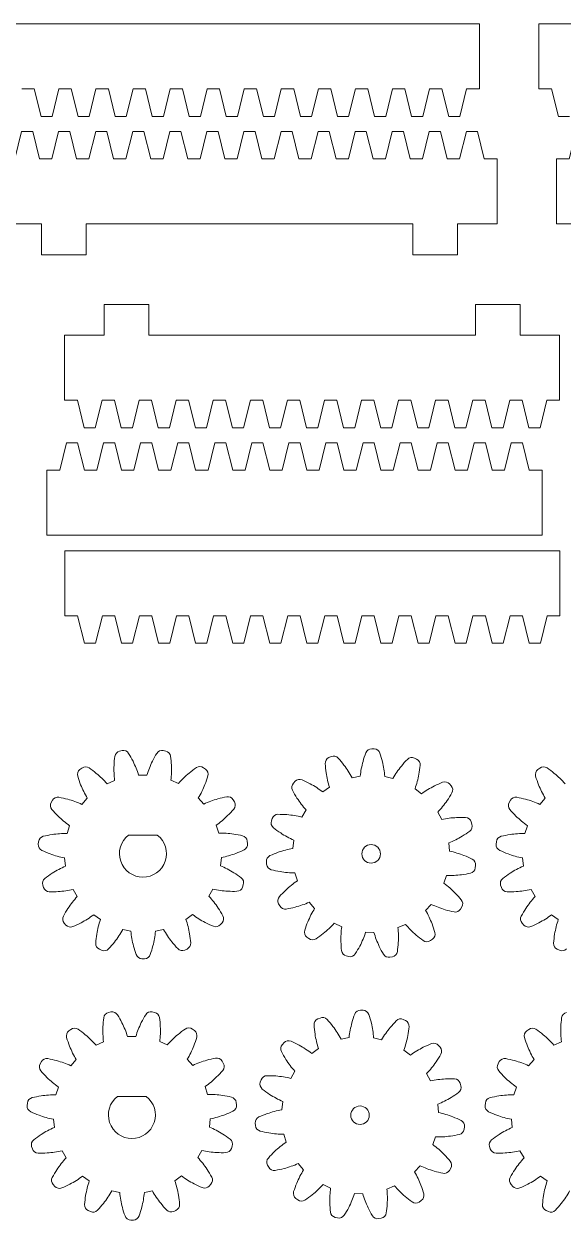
# Model space of a CAD drawing. Header units: millimetres. Extents: x 0 to 634, y 0 to 463.
# Drawn here: x 236.7 to 280.3, y 261.3 to 357.9 of the extents above; entities that cross this region are included whole.
import ezdxf

# ---------------------------------------------------------------- set-up
doc = ezdxf.new("R2010")
doc.units = ezdxf.units.MM
doc.header["$MEASUREMENT"] = 0
doc.layers.get('0').update_dxf_attribs({"linetype": 'CONTINUOUS', "lineweight": 0})

msp = doc.modelspace()

# ---------------------------------------------------------------- linework, layer by layer
for p, q in [((247.50814, 292.40311), (245.18732, 292.40311)), ((246.61202, 271.29268), (244.2912, 271.29268))]:
    msp.add_line(p, q)
for points in [[(239.50405, 287.8304, 0.04019967), (240.70354, 288.00436), (241.037, 287.43024, 0.04019967), (240.29153, 286.47456, 0.021882), (239.91811, 285.84927, 0.31763085), (239.98749, 285.27641), (240.12125, 285.12863, 0.31763085), (240.68437, 285.00266, 0.021882), (241.34368, 285.31208, 0.04019967), (242.36871, 285.95889), (242.90686, 285.57003, 0.04019967), (242.61454, 284.39376, 0.021882), (242.52774, 283.67065, 0.31763085), (242.82413, 283.17553), (243.00643, 283.09493, 0.31763085), (243.5721, 283.2089, 0.021882), (244.04856, 283.75974, 0.04019967), (244.72189, 284.76754), (245.37167, 284.63118, 0.04019967), (245.58306, 283.43771, 0.021882), (245.79789, 282.74181, 0.31763085), (246.27002, 282.41005), (246.46935, 282.41057, 0.31763085), (246.93976, 282.74476, 0.021882), (247.15098, 283.44177, 0.04019967), (247.3562, 284.63631), (248.00526, 284.77603, 0.04019967), (248.6838, 283.77173, 0.021882), (249.1631, 283.22336, 0.31763085), (249.72936, 283.11232), (249.91124, 283.19386, 0.31763085), (250.20506, 283.69051, 0.021882), (250.11452, 284.41316, 0.04019967), (249.81612, 285.5879), (250.35225, 285.97954, 0.04019967), (251.38061, 285.33804, 0.021882), (252.04151, 285.03204, 0.31763085), (252.60398, 285.16092), (252.73697, 285.30939, 0.31763085), (252.80338, 285.8826, 0.021882), (252.42674, 286.50595, 0.04019967), (251.67634, 287.45776), (252.00681, 288.0336, 0.04019967), (253.20719, 287.86584, 0.021882), (253.93542, 287.8551, 0.31763085), (254.39684, 288.20161), (254.45794, 288.39134, 0.31763085), (254.28547, 288.94201, 0.021882), (253.68785, 289.35827, 0.04019967), (252.61518, 289.92258), (252.68288, 290.58305, 0.04019967), (253.84771, 290.91803, 0.021882), (254.51734, 291.20442, 0.31763085), (254.79793, 291.70865), (254.77658, 291.90683, 0.31763085), (254.39505, 292.33973, 0.021882), (253.67978, 292.47694, 0.04019967), (252.47033, 292.55616), (252.26353, 293.18707, 0.04019967), (253.19141, 293.96687, 0.021882), (253.68667, 294.50086, 0.31763085), (253.73791, 295.07563), (253.6378, 295.24799, 0.31763085), (253.11317, 295.48828, 0.021882), (252.40394, 295.3227, 0.04019967), (251.26683, 294.90315), (250.82129, 295.3954, 0.04019967), (251.35178, 296.48518, 0.021882), (251.58702, 297.17445, 0.31763085), (251.40006, 297.72036), (251.2385, 297.8371, 0.31763085), (250.66149, 297.84324, 0.021882), (250.08092, 297.4035, 0.04019967), (249.21277, 296.55772), (248.60553, 296.82619, 0.04019967), (248.6469, 298.03753, 0.021882), (248.58146, 298.76289, 0.31763085), (248.18861, 299.18556), (247.99354, 299.2265, 0.31763085), (247.46392, 298.99741, 0.021882), (247.1124, 298.35955, 0.04019967), (246.66331, 297.23378), (245.99938, 297.23206, 0.04019967), (245.54448, 298.35549, 0.021882), (245.18966, 298.99153, 0.31763085), (244.65886, 299.21787), (244.464, 299.17593, 0.31763085), (244.07335, 298.75123, 0.021882), (244.01166, 298.02554, 0.04019967), (244.05929, 296.81443), (243.45346, 296.54282, 0.04019967), (242.58094, 297.3841, 0.021882), (241.99811, 297.82083, 0.31763085), (241.42113, 297.81171), (241.26018, 297.69414, 0.31763085), (241.07604, 297.14726, 0.021882), (241.31485, 296.45922, 0.04019967), (241.85097, 295.37219), (241.40799, 294.87765, 0.04019967), (240.26872, 295.29131, 0.021882), (239.55864, 295.45322, 0.31763085), (239.03526, 295.21022), (238.93604, 295.03734, 0.31763085), (238.99026, 294.46285, 0.021882), (239.48827, 293.93142, 0.04019967), (240.42017, 293.15644), (240.21664, 292.52447, 0.04019967), (239.00762, 292.43899, 0.021882), (238.29307, 292.29809, 0.31763085), (237.91377, 291.86321), (237.89345, 291.66493, 0.31763085), (238.17665, 291.16215, 0.021882), (238.84776, 290.87923, 0.04019967), (240.0143, 290.55028), (240.08541, 289.89017, 0.04019967), (239.01568, 289.32032, 0.021882), (238.42022, 288.90097, 0.31763085), (238.2506, 288.34942), (238.31268, 288.16001, 0.31763085), (238.77589, 287.81589, 0.021882)], [(269.89917, 296.36508, 0.04019967), (268.86147, 295.7388), (268.33118, 296.1383, 0.04019967), (268.64684, 297.30851, 0.021882), (268.74802, 298.02975, 0.31763085), (268.46155, 298.53067), (268.28089, 298.61488, 0.31763085), (267.71306, 298.51219, 0.021882), (267.22573, 297.97095, 0.04019967), (266.53247, 296.97675), (265.88553, 297.12602, 0.04019967), (265.69794, 298.32345, 0.021882), (265.49701, 299.02349, 0.31763085), (265.03157, 299.36459), (264.83228, 299.36804, 0.31763085), (264.3553, 299.04327, 0.021882), (264.13025, 298.35061, 0.04019967), (263.9013, 297.16038), (263.24959, 297.03361, 0.04019967), (262.59117, 298.05122, 0.021882), (262.12288, 298.60902, 0.31763085), (261.55894, 298.73131), (261.37548, 298.6534, 0.31763085), (261.07183, 298.16271, 0.021882), (261.14797, 297.43839, 0.04019967), (261.42292, 296.25795), (260.87911, 295.87706, 0.04019967), (259.86372, 296.53889, 0.021882), (259.20904, 296.85799, 0.31763085), (258.64412, 296.74033), (258.5082, 296.59454, 0.31763085), (258.43039, 296.02277, 0.021882), (258.79455, 295.39204, 0.04019967), (259.52586, 294.42548), (259.18399, 293.85634, 0.04019967), (257.98719, 294.04795, 0.021882), (257.25932, 294.07318, 0.31763085), (256.79109, 293.73592), (256.72623, 293.54745, 0.31763085), (256.88771, 292.99346, 0.021882), (257.47692, 292.56538, 0.04019967), (258.53814, 291.97984), (258.45732, 291.32085, 0.04019967), (257.28605, 291.00912, 0.021882), (256.61085, 290.73611, 0.31763085), (256.32028, 290.23757), (256.33767, 290.039, 0.31763085), (256.71052, 289.59859, 0.021882), (257.42291, 289.44717, 0.04019967), (258.63055, 289.34389), (258.82475, 288.709, 0.04019967), (257.88153, 287.94782, 0.021882), (257.37575, 287.42379, 0.31763085), (257.31307, 286.85016), (257.40973, 286.67584, 0.31763085), (257.92948, 286.42515, 0.021882), (258.64187, 286.57658, 0.04019967), (259.7871, 286.97342), (260.22275, 286.4724, 0.04019967), (259.67068, 285.39339, 0.021882), (259.42176, 284.70894, 0.31763085), (259.59782, 284.15941), (259.75702, 284.03948, 0.31763085), (260.3338, 284.02186, 0.021882), (260.92301, 284.44996, 0.04019967), (261.80782, 285.2783), (262.40959, 284.99779, 0.04019967), (262.34412, 283.78751, 0.021882), (262.39511, 283.061, 0.31763085), (262.77947, 282.63059), (262.97369, 282.58577, 0.31763085), (263.50776, 282.80428, 0.021882), (263.87191, 283.43501, 0.04019967), (264.34331, 284.55162), (265.00715, 284.54013, 0.04019967), (265.4396, 283.40786, 0.021882), (265.78169, 282.76489, 0.31763085), (266.30787, 282.52803), (266.50353, 282.56609, 0.31763085), (266.90256, 282.98293, 0.021882), (266.97868, 283.70724, 0.04019967), (266.95516, 284.91906), (267.56628, 285.17856, 0.04019967), (268.42188, 284.32008, 0.021882), (268.99591, 283.87183, 0.31763085), (269.57295, 283.86947), (269.73621, 283.98381, 0.31763085), (269.9312, 284.52692, 0.021882), (269.70613, 285.21957, 0.04019967), (269.19176, 286.31706), (269.64449, 286.80269, 0.04019967), (270.7753, 286.36643, 0.021882), (271.48202, 286.19042, 0.31763085), (272.01013, 286.42296), (272.11277, 286.59382, 0.31763085), (272.07, 287.16928, 0.021882), (271.58266, 287.71051, 0.04019967), (270.66637, 288.5039), (270.88244, 289.13169, 0.04019967), (272.09293, 289.19309, 0.021882), (272.81014, 289.31974, 0.31763085), (273.19801, 289.74698), (273.22228, 289.94482, 0.31763085), (272.94915, 290.45313, 0.021882), (272.2838, 290.74935, 0.04019967), (271.12403, 291.10146), (271.06608, 291.76286, 0.04019967), (272.14694, 292.31129, 0.021882), (272.75062, 292.71871, 0.31763085), (272.93119, 293.26678), (272.87289, 293.45738, 0.31763085), (272.41662, 293.81066, 0.021882), (271.68832, 293.81065, 0.04019967), (270.4856, 293.66059), (270.16364, 294.24124, 0.04019967), (270.92799, 295.18188, 0.021882), (271.31377, 295.79962, 0.31763085), (271.25581, 296.37375), (271.12502, 296.52416, 0.31763085), (270.56451, 296.66131, 0.021882)], [(238.60793, 266.71997, 0.04019967), (239.80742, 266.89394), (240.14088, 266.31981, 0.04019967), (239.3954, 265.36414, 0.021882), (239.02199, 264.73884, 0.31763085), (239.09137, 264.16598), (239.22513, 264.0182, 0.31763085), (239.78825, 263.89224, 0.021882), (240.44756, 264.20166, 0.04019967), (241.47259, 264.84846), (242.01074, 264.4596, 0.04019967), (241.71842, 263.28334, 0.021882), (241.63162, 262.56022, 0.31763085), (241.928, 262.06511), (242.1103, 261.98451, 0.31763085), (242.67598, 262.09848, 0.021882), (243.15244, 262.64931, 0.04019967), (243.82577, 263.65711), (244.47555, 263.52075, 0.04019967), (244.68694, 262.32729, 0.021882), (244.90176, 261.63138, 0.31763085), (245.3739, 261.29963), (245.57323, 261.30014, 0.31763085), (246.04364, 261.63434, 0.021882), (246.25486, 262.33134, 0.04019967), (246.46007, 263.52589), (247.10914, 263.6656, 0.04019967), (247.78768, 262.6613, 0.021882), (248.26698, 262.11294, 0.31763085), (248.83324, 262.0019), (249.01512, 262.08344, 0.31763085), (249.30894, 262.58008, 0.021882), (249.2184, 263.30274, 0.04019967), (248.92, 264.47747), (249.45613, 264.86911, 0.04019967), (250.48449, 264.22762, 0.021882), (251.14539, 263.92161, 0.31763085), (251.70786, 264.05049), (251.84085, 264.19896, 0.31763085), (251.90726, 264.77217, 0.021882), (251.53062, 265.39552, 0.04019967), (250.78021, 266.34733), (251.11069, 266.92317, 0.04019967), (252.31107, 266.75541, 0.021882), (253.0393, 266.74468, 0.31763085), (253.50072, 267.09119), (253.56182, 267.28091, 0.31763085), (253.38935, 267.83158, 0.021882), (252.79173, 268.24785, 0.04019967), (251.71906, 268.81215), (251.78675, 269.47262, 0.04019967), (252.95158, 269.8076, 0.021882), (253.62122, 270.09399, 0.31763085), (253.90181, 270.59822), (253.88046, 270.7964, 0.31763085), (253.49892, 271.22931, 0.021882), (252.78366, 271.36651, 0.04019967), (251.57421, 271.44574), (251.36741, 272.07664, 0.04019967), (252.29529, 272.85644, 0.021882), (252.79055, 273.39044, 0.31763085), (252.84179, 273.9652), (252.74168, 274.13756, 0.31763085), (252.21705, 274.37785, 0.021882), (251.50781, 274.21227, 0.04019967), (250.37071, 273.79272), (249.92517, 274.28497, 0.04019967), (250.45566, 275.37475, 0.021882), (250.6909, 276.06402, 0.31763085), (250.50394, 276.60994), (250.34238, 276.72668, 0.31763085), (249.76537, 276.73281, 0.021882), (249.1848, 276.29307, 0.04019967), (248.31664, 275.44729), (247.70941, 275.71577, 0.04019967), (247.75078, 276.9271, 0.021882), (247.68534, 277.65246, 0.31763085), (247.29249, 278.07513), (247.09742, 278.11607, 0.31763085), (246.5678, 277.88698, 0.021882), (246.21628, 277.24912, 0.04019967), (245.76719, 276.12335), (245.10326, 276.12163, 0.04019967), (244.64836, 277.24507, 0.021882), (244.29354, 277.8811, 0.31763085), (243.76274, 278.10745), (243.56788, 278.0655, 0.31763085), (243.17723, 277.6408, 0.021882), (243.11554, 276.91511, 0.04019967), (243.16317, 275.70401), (242.55734, 275.43239, 0.04019967), (241.68482, 276.27367, 0.021882), (241.10199, 276.7104, 0.31763085), (240.52501, 276.70129), (240.36406, 276.58371, 0.31763085), (240.17992, 276.03683, 0.021882), (240.41873, 275.34879, 0.04019967), (240.95485, 274.26177), (240.51186, 273.76722, 0.04019967), (239.3726, 274.18089, 0.021882), (238.66252, 274.3428, 0.31763085), (238.13914, 274.09979), (238.03992, 273.92692, 0.31763085), (238.09414, 273.35242, 0.021882), (238.59215, 272.821, 0.04019967), (239.52405, 272.04601), (239.32052, 271.41404, 0.04019967), (238.11149, 271.32856, 0.021882), (237.39695, 271.18766, 0.31763085), (237.01765, 270.75278), (236.99733, 270.5545, 0.31763085), (237.28053, 270.05173, 0.021882), (237.95163, 269.76881, 0.04019967), (239.11818, 269.43986), (239.18929, 268.77974, 0.04019967), (238.11956, 268.2099, 0.021882), (237.5241, 267.79054, 0.31763085), (237.35448, 267.23899), (237.41656, 267.04959, 0.31763085), (237.87977, 266.70547, 0.021882)], [(269.00305, 275.25465, 0.04019967), (267.96535, 274.62838), (267.43506, 275.02787, 0.04019967), (267.75072, 276.19808, 0.021882), (267.8519, 276.91933, 0.31763085), (267.56543, 277.42024), (267.38477, 277.50446, 0.31763085), (266.81694, 277.40177, 0.021882), (266.32961, 276.86053, 0.04019967), (265.63635, 275.86633), (264.98941, 276.01559, 0.04019967), (264.80182, 277.21303, 0.021882), (264.60089, 277.91307, 0.31763085), (264.13545, 278.25416), (263.93616, 278.25761, 0.31763085), (263.45918, 277.93284, 0.021882), (263.23413, 277.24018, 0.04019967), (263.00518, 276.04996), (262.35346, 275.92319, 0.04019967), (261.69505, 276.9408, 0.021882), (261.22676, 277.49859, 0.31763085), (260.66282, 277.62088), (260.47935, 277.54297, 0.31763085), (260.17571, 277.05228, 0.021882), (260.25185, 276.32796, 0.04019967), (260.5268, 275.14752), (259.98299, 274.76663, 0.04019967), (258.9676, 275.42847, 0.021882), (258.31292, 275.74756, 0.31763085), (257.748, 275.62991), (257.61208, 275.48411, 0.31763085), (257.53427, 274.91234, 0.021882), (257.89843, 274.28161, 0.04019967), (258.62974, 273.31506), (258.28787, 272.74591, 0.04019967), (257.09107, 272.93753, 0.021882), (256.3632, 272.96276, 0.31763085), (255.89497, 272.6255), (255.8301, 272.43703, 0.31763085), (255.99158, 271.88304, 0.021882), (256.5808, 271.45495, 0.04019967), (257.64202, 270.86942), (257.5612, 270.21042, 0.04019967), (256.38993, 269.89869, 0.021882), (255.71473, 269.62569, 0.31763085), (255.42415, 269.12714), (255.44155, 268.92858, 0.31763085), (255.8144, 268.48816, 0.021882), (256.52679, 268.33675, 0.04019967), (257.73443, 268.23347), (257.92863, 267.59857, 0.04019967), (256.98541, 266.83739, 0.021882), (256.47962, 266.31336, 0.31763085), (256.41695, 265.73973), (256.51361, 265.56541, 0.31763085), (257.03335, 265.31472, 0.021882), (257.74574, 265.46616, 0.04019967), (258.89098, 265.86299), (259.32663, 265.36197, 0.04019967), (258.77456, 264.28296, 0.021882), (258.52564, 263.59852, 0.31763085), (258.7017, 263.04899), (258.8609, 262.92905, 0.31763085), (259.43768, 262.91144, 0.021882), (260.02689, 263.33953, 0.04019967), (260.9117, 264.16787), (261.51347, 263.88736, 0.04019967), (261.448, 262.67709, 0.021882), (261.49899, 261.95057, 0.31763085), (261.88335, 261.52016), (262.07757, 261.47535, 0.31763085), (262.61164, 261.69385, 0.021882), (262.97579, 262.32459, 0.04019967), (263.44719, 263.4412), (264.11103, 263.4297, 0.04019967), (264.54348, 262.29743, 0.021882), (264.88557, 261.65447, 0.31763085), (265.41175, 261.4176), (265.60741, 261.45566, 0.31763085), (266.00644, 261.8725, 0.021882), (266.08256, 262.59682, 0.04019967), (266.05904, 263.80863), (266.67016, 264.06813, 0.04019967), (267.52576, 263.20965, 0.021882), (268.09979, 262.76141, 0.31763085), (268.67683, 262.75904), (268.84009, 262.87339, 0.31763085), (269.03508, 263.41649, 0.021882), (268.81001, 264.10915, 0.04019967), (268.29564, 265.20663), (268.74837, 265.69226, 0.04019967), (269.87918, 265.256, 0.021882), (270.5859, 265.07999, 0.31763085), (271.11401, 265.31253), (271.21665, 265.4834, 0.31763085), (271.17388, 266.05885, 0.021882), (270.68654, 266.60009, 0.04019967), (269.77025, 267.39347), (269.98632, 268.02126, 0.04019967), (271.19681, 268.08266, 0.021882), (271.91402, 268.20931, 0.31763085), (272.30189, 268.63655), (272.32616, 268.83439, 0.31763085), (272.05302, 269.3427, 0.021882), (271.38768, 269.63892, 0.04019967), (270.22791, 269.99103), (270.16996, 270.65243, 0.04019967), (271.25082, 271.20087, 0.021882), (271.8545, 271.60829, 0.31763085), (272.03507, 272.15635), (271.97677, 272.34696, 0.31763085), (271.5205, 272.70023, 0.021882), (270.7922, 272.70022, 0.04019967), (269.58948, 272.55016), (269.26752, 273.13081, 0.04019967), (270.03186, 274.07146, 0.021882), (270.41765, 274.6892, 0.31763085), (270.35969, 275.26332), (270.2289, 275.41374, 0.31763085), (269.66839, 275.55089, 0.021882)]]:
    msp.add_lwpolyline(points, format="xyb", close=True)
for points in [[(280.45346, 296.54282, 0.04019967), (279.58094, 297.3841, 0.021882), (278.99811, 297.82083, 0.31763085), (278.42113, 297.81171), (278.26018, 297.69414, 0.31763085), (278.07604, 297.14726, 0.021882), (278.31485, 296.45922, 0.04019967), (278.85097, 295.37219), (278.40799, 294.87765, 0.04019967), (277.26872, 295.29131, 0.021882), (276.55864, 295.45322, 0.31763085), (276.03526, 295.21022), (275.93604, 295.03734, 0.31763085), (275.99026, 294.46285, 0.021882), (276.48827, 293.93142, 0.04019967), (277.42017, 293.15644), (277.21664, 292.52447, 0.04019967), (276.00762, 292.43899, 0.021882), (275.29307, 292.29809, 0.31763085), (274.91377, 291.86321), (274.89345, 291.66493, 0.31763085), (275.17665, 291.16215, 0.021882), (275.84776, 290.87923, 0.04019967), (277.0143, 290.55028), (277.08541, 289.89017, 0.04019967), (276.01568, 289.32032, 0.021882), (275.42022, 288.90097, 0.31763085), (275.2506, 288.34942), (275.31268, 288.16001, 0.31763085), (275.77589, 287.81589, 0.021882), (276.50405, 287.8304, 0.04019967), (277.70354, 288.00436), (278.037, 287.43024, 0.04019967), (277.29153, 286.47456, 0.021882), (276.91811, 285.84927, 0.31763085), (276.98749, 285.27641), (277.12125, 285.12863, 0.31763085), (277.68437, 285.00266, 0.021882), (278.34368, 285.31208, 0.04019967), (279.36871, 285.95889), (279.90686, 285.57003, 0.04019967), (279.61454, 284.39376, 0.021882), (279.52774, 283.67065, 0.31763085), (279.82413, 283.17553), (280.00643, 283.09493, 0.31763085), (280.5721, 283.2089, 0.021882)], [(280.56788, 278.0655, 0.31763085), (280.17723, 277.6408, 0.021882), (280.11554, 276.91511, 0.04019967), (280.16317, 275.70401), (279.55734, 275.43239, 0.04019967), (278.68482, 276.27367, 0.021882), (278.10199, 276.7104, 0.31763085), (277.52501, 276.70129), (277.36406, 276.58371, 0.31763085), (277.17992, 276.03683, 0.021882), (277.41873, 275.34879, 0.04019967), (277.95485, 274.26177), (277.51186, 273.76722, 0.04019967), (276.3726, 274.18089, 0.021882), (275.66252, 274.3428, 0.31763085), (275.13914, 274.09979), (275.03992, 273.92692, 0.31763085), (275.09414, 273.35242, 0.021882), (275.59215, 272.821, 0.04019967), (276.52405, 272.04601), (276.32052, 271.41404, 0.04019967), (275.11149, 271.32856, 0.021882), (274.39695, 271.18766, 0.31763085), (274.01765, 270.75278), (273.99733, 270.5545, 0.31763085), (274.28053, 270.05173, 0.021882), (274.95163, 269.76881, 0.04019967), (276.11818, 269.43986), (276.18929, 268.77974, 0.04019967), (275.11956, 268.2099, 0.021882), (274.5241, 267.79054, 0.31763085), (274.35448, 267.23899), (274.41656, 267.04959, 0.31763085), (274.87977, 266.70547, 0.021882), (275.60793, 266.71997, 0.04019967), (276.80742, 266.89394), (277.14088, 266.31981, 0.04019967), (276.3954, 265.36414, 0.021882), (276.02199, 264.73884, 0.31763085), (276.09137, 264.16598), (276.22513, 264.0182, 0.31763085), (276.78825, 263.89224, 0.021882), (277.44756, 264.20166, 0.04019967), (278.47259, 264.84846), (279.01074, 264.4596, 0.04019967), (278.71842, 263.28334, 0.021882), (278.63162, 262.56022, 0.31763085), (278.928, 262.06511), (279.1103, 261.98451, 0.31763085), (279.67598, 262.09848, 0.021882), (280.15244, 262.64931, 0.04019967), (280.82577, 263.65711)]]:
    msp.add_lwpolyline(points, format="xyb")
at = {"linetype": 'Continuous'}
for points in [[(233.53471, 357.91698, 0), (236.73471, 357.91698, 0), (240.33471, 357.91698, 0), (266.73471, 357.91698, 0), (270.33471, 357.91698, 0), (273.53471, 357.91698, 0), (273.53471, 352.66698, 0), (272.50121, 352.66698, 0), (271.9538, 350.44354, 0), (271.0538, 350.44354, 0), (270.50639, 352.66698, 0), (269.50636, 352.66698, 0), (268.95896, 350.44354, 0), (268.05896, 350.44354, 0), (267.51155, 352.66698, 0), (266.51152, 352.66698, 0), (265.96411, 350.44354, 0), (265.06411, 350.44354, 0), (264.5167, 352.66698, 0), (263.51668, 352.66698, 0), (262.96927, 350.44354, 0), (262.06927, 350.44354, 0), (261.52186, 352.66698, 0), (260.52183, 352.66698, 0), (259.97442, 350.44354, 0), (259.07442, 350.44354, 0), (258.52702, 352.66698, 0), (257.52699, 352.66698, 0), (256.97958, 350.44354, 0), (256.07958, 350.44354, 0), (255.53217, 352.66698, 0), (254.53214, 352.66698, 0), (253.98474, 350.44354, 0), (253.08474, 350.44354, 0), (252.53733, 352.66698, 0), (251.5373, 352.66698, 0), (250.98989, 350.44354, 0), (250.08989, 350.44354, 0), (249.54248, 352.66698, 0), (248.54246, 352.66698, 0), (247.99505, 350.44354, 0), (247.09505, 350.44354, 0), (246.54764, 352.66698, 0), (245.54761, 352.66698, 0), (245.0002, 350.44354, 0), (244.1002, 350.44354, 0), (243.55279, 352.66698, 0), (242.55277, 352.66698, 0), (242.00536, 350.44354, 0), (241.10536, 350.44354, 0), (240.55795, 352.66698, 0), (239.55792, 352.66698, 0), (239.01051, 350.44354, 0), (238.11051, 350.44354, 0), (237.56311, 352.66698, 0), (236.56308, 352.66698, 0)], [(280.81567, 350.44354, 0), (279.91567, 350.44354, 0), (279.36826, 352.66698, 0), (278.33471, 352.66698, 0), (278.33471, 357.91698, 0), (281.53471, 357.91698, 0)], [(239.53594, 349.24064, 0), (238.98853, 347.0172, 0), (237.98851, 347.0172, 0), (237.4411, 349.24064, 0), (236.5411, 349.24064, 0), (235.99369, 347.0172, 0), (234.96019, 347.0172, 0), (234.96019, 341.7672, 0), (238.16019, 341.7672, 0)], [(245.52563, 349.24064, 0), (244.97822, 347.0172, 0), (243.97819, 347.0172, 0), (243.43079, 349.24064, 0), (242.53079, 349.24064, 0), (241.98338, 347.0172, 0), (240.98335, 347.0172, 0), (240.43594, 349.24064, 0), (239.53594, 349.24064, 0)], [(251.51532, 349.24064, 0), (250.96791, 347.0172, 0), (249.96788, 347.0172, 0), (249.42047, 349.24064, 0), (248.52047, 349.24064, 0), (247.97307, 347.0172, 0), (246.97304, 347.0172, 0), (246.42563, 349.24064, 0), (245.52563, 349.24064, 0)], [(257.50501, 349.24064, 0), (256.9576, 347.0172, 0), (255.95757, 347.0172, 0), (255.41016, 349.24064, 0), (254.51016, 349.24064, 0), (253.96276, 347.0172, 0), (252.96273, 347.0172, 0), (252.41532, 349.24064, 0), (251.51532, 349.24064, 0)], [(263.4947, 349.24064, 0), (262.94729, 347.0172, 0), (261.94726, 347.0172, 0), (261.39985, 349.24064, 0), (260.49985, 349.24064, 0), (259.95244, 347.0172, 0), (258.95242, 347.0172, 0), (258.40501, 349.24064, 0), (257.50501, 349.24064, 0)], [(269.48438, 349.24064, 0), (268.93698, 347.0172, 0), (267.93695, 347.0172, 0), (267.38954, 349.24064, 0), (266.48954, 349.24064, 0), (265.94213, 347.0172, 0), (264.9421, 347.0172, 0), (264.3947, 349.24064, 0), (263.4947, 349.24064, 0)], [(268.16019, 339.2672, 0), (271.76019, 339.2672, 0), (271.76019, 341.7672, 0), (274.96019, 341.7672, 0), (274.96019, 347.0172, 0), (273.92664, 347.0172, 0), (273.37923, 349.24064, 0), (272.47923, 349.24064, 0), (271.93182, 347.0172, 0), (270.93179, 347.0172, 0), (270.38438, 349.24064, 0), (269.48438, 349.24064, 0)], [(284.33594, 349.24064, 0), (283.78853, 347.0172, 0), (282.78851, 347.0172, 0), (282.2411, 349.24064, 0), (281.3411, 349.24064, 0), (280.79369, 347.0172, 0), (279.76019, 347.0172, 0), (279.76019, 341.7672, 0), (282.96019, 341.7672, 0)], [(238.16019, 341.7672, 0), (238.16019, 339.2672, 0), (241.76019, 339.2672, 0), (241.76019, 341.7672, 0), (268.16019, 341.7672, 0), (268.16019, 339.2672, 0), (268.16019, 341.7672, 0)], [(243.21729, 332.76516, 0), (243.21729, 335.26516, 0), (246.81729, 335.26516, 0), (246.81729, 332.76516, 0), (273.21729, 332.76516, 0), (273.21729, 335.26516, 0), (273.21729, 332.76516, 0)], [(273.21729, 335.26516, 0), (276.81729, 335.26516, 0), (276.81729, 332.76516, 0), (280.01729, 332.76516, 0), (280.01729, 327.51516, 0), (278.98374, 327.51516, 0), (278.43634, 325.29171, 0), (277.53634, 325.29171, 0), (276.98893, 327.51516, 0), (275.9889, 327.51516, 0), (275.44149, 325.29171, 0), (274.54149, 325.29171, 0)], [(244.59305, 325.29171, 0), (244.04564, 327.51516, 0), (243.04561, 327.51516, 0), (242.4982, 325.29171, 0), (241.5982, 325.29171, 0), (241.0508, 327.51516, 0), (240.01729, 327.51516, 0), (240.01729, 332.76516, 0), (243.21729, 332.76516, 0)], [(250.58274, 325.29171, 0), (250.03533, 327.51516, 0), (249.0353, 327.51516, 0), (248.48789, 325.29171, 0), (247.58789, 325.29171, 0), (247.04049, 327.51516, 0), (246.04046, 327.51516, 0), (245.49305, 325.29171, 0), (244.59305, 325.29171, 0)], [(256.57243, 325.29171, 0), (256.02502, 327.51516, 0), (255.02499, 327.51516, 0), (254.47758, 325.29171, 0), (253.57758, 325.29171, 0), (253.03017, 327.51516, 0), (252.03015, 327.51516, 0), (251.48274, 325.29171, 0), (250.58274, 325.29171, 0)], [(262.56211, 325.29171, 0), (262.01471, 327.51516, 0), (261.01468, 327.51516, 0), (260.46727, 325.29171, 0), (259.56727, 325.29171, 0), (259.01986, 327.51516, 0), (258.01983, 327.51516, 0), (257.47243, 325.29171, 0), (256.57243, 325.29171, 0)], [(268.5518, 325.29171, 0), (268.00439, 327.51516, 0), (267.00437, 327.51516, 0), (266.45696, 325.29171, 0), (265.55696, 325.29171, 0), (265.00955, 327.51516, 0), (264.00952, 327.51516, 0), (263.46211, 325.29171, 0), (262.56211, 325.29171, 0)], [(274.54149, 325.29171, 0), (273.99408, 327.51516, 0), (272.99406, 327.51516, 0), (272.44665, 325.29171, 0), (271.54665, 325.29171, 0), (270.99924, 327.51516, 0), (269.99921, 327.51516, 0), (269.4518, 325.29171, 0), (268.5518, 325.29171, 0)]]:
    msp.add_polyline3d(points, dxfattribs=at)
for points in [[(275.39182, 316.61537, 0), (278.59182, 316.61537, 0), (278.59182, 321.86537, 0), (277.55832, 321.86537, 0), (277.01091, 324.08882, 0), (276.11091, 324.08882, 0), (275.5635, 321.86537, 0), (274.56347, 321.86537, 0), (274.01606, 324.08882, 0), (273.11606, 324.08882, 0), (272.56865, 321.86537, 0), (271.56863, 321.86537, 0), (271.02122, 324.08882, 0), (270.12122, 324.08882, 0), (269.57381, 321.86537, 0), (268.57378, 321.86537, 0), (268.02637, 324.08882, 0), (267.12637, 324.08882, 0), (266.57897, 321.86537, 0), (265.57894, 321.86537, 0), (265.03153, 324.08882, 0), (264.13153, 324.08882, 0), (263.58412, 321.86537, 0), (262.58409, 321.86537, 0), (262.03669, 324.08882, 0), (261.13669, 324.08882, 0), (260.58928, 321.86537, 0), (259.58925, 321.86537, 0), (259.04184, 324.08882, 0), (258.14184, 324.08882, 0), (257.59443, 321.86537, 0), (256.59441, 321.86537, 0), (256.047, 324.08882, 0), (255.147, 324.08882, 0), (254.59959, 321.86537, 0), (253.59956, 321.86537, 0), (253.05215, 324.08882, 0), (252.15215, 324.08882, 0), (251.60475, 321.86537, 0), (250.60472, 321.86537, 0), (250.05731, 324.08882, 0), (249.15731, 324.08882, 0), (248.6099, 321.86537, 0), (247.60987, 321.86537, 0), (247.06247, 324.08882, 0), (246.16247, 324.08882, 0), (245.61506, 321.86537, 0), (244.61503, 321.86537, 0), (244.06762, 324.08882, 0), (243.16762, 324.08882, 0), (242.62021, 321.86537, 0), (241.62019, 321.86537, 0), (241.07278, 324.08882, 0), (240.17278, 324.08882, 0), (239.62537, 321.86537, 0), (238.59182, 321.86537, 0), (238.59182, 316.61537, 0), (241.79182, 316.61537, 0), (245.39182, 316.61537, 0), (271.79182, 316.61537, 0)], [(243.23927, 315.36532, 0), (240.03927, 315.36532, 0), (240.03927, 310.11532, 0), (241.07278, 310.11532, 0), (241.62019, 307.89188, 0), (242.52019, 307.89188, 0), (243.06759, 310.11532, 0), (244.06762, 310.11532, 0), (244.61503, 307.89188, 0), (245.51503, 307.89188, 0), (246.06244, 310.11532, 0), (247.06247, 310.11532, 0), (247.60987, 307.89188, 0), (248.50987, 307.89188, 0), (249.05728, 310.11532, 0), (250.05731, 310.11532, 0), (250.60472, 307.89188, 0), (251.50472, 307.89188, 0), (252.05213, 310.11532, 0), (253.05215, 310.11532, 0), (253.59956, 307.89188, 0), (254.49956, 307.89188, 0), (255.04697, 310.11532, 0), (256.047, 310.11532, 0), (256.59441, 307.89188, 0), (257.49441, 307.89188, 0), (258.04181, 310.11532, 0), (259.04184, 310.11532, 0), (259.58925, 307.89188, 0), (260.48925, 307.89188, 0), (261.03666, 310.11532, 0), (262.03669, 310.11532, 0), (262.58409, 307.89188, 0), (263.48409, 307.89188, 0), (264.0315, 310.11532, 0), (265.03153, 310.11532, 0), (265.57894, 307.89188, 0), (266.47894, 307.89188, 0), (267.02635, 310.11532, 0), (268.02637, 310.11532, 0), (268.57378, 307.89188, 0), (269.47378, 307.89188, 0), (270.02119, 310.11532, 0), (271.02122, 310.11532, 0), (271.56863, 307.89188, 0), (272.46863, 307.89188, 0), (273.01604, 310.11532, 0), (274.01606, 310.11532, 0), (274.56347, 307.89188, 0), (275.46347, 307.89188, 0), (276.01088, 310.11532, 0), (277.01091, 310.11532, 0), (277.55832, 307.89188, 0), (278.45832, 307.89188, 0), (279.00572, 310.11532, 0), (280.03927, 310.11532, 0), (280.03927, 315.36532, 0), (276.83927, 315.36532, 0), (273.23927, 315.36532, 0), (246.83927, 315.36532, 0)]]:
    msp.add_polyline3d(points, close=True, dxfattribs=at)
for centre in [(264.78493, 290.87923), (263.8888, 269.76881)]:
    msp.add_circle(centre, 0.75)
for centre in [(246.34773, 290.89863), (245.45161, 269.78821)]:
    msp.add_arc(centre, 1.9, 127.6431625, 52.3568375)

doc.saveas('drawing.dxf')
